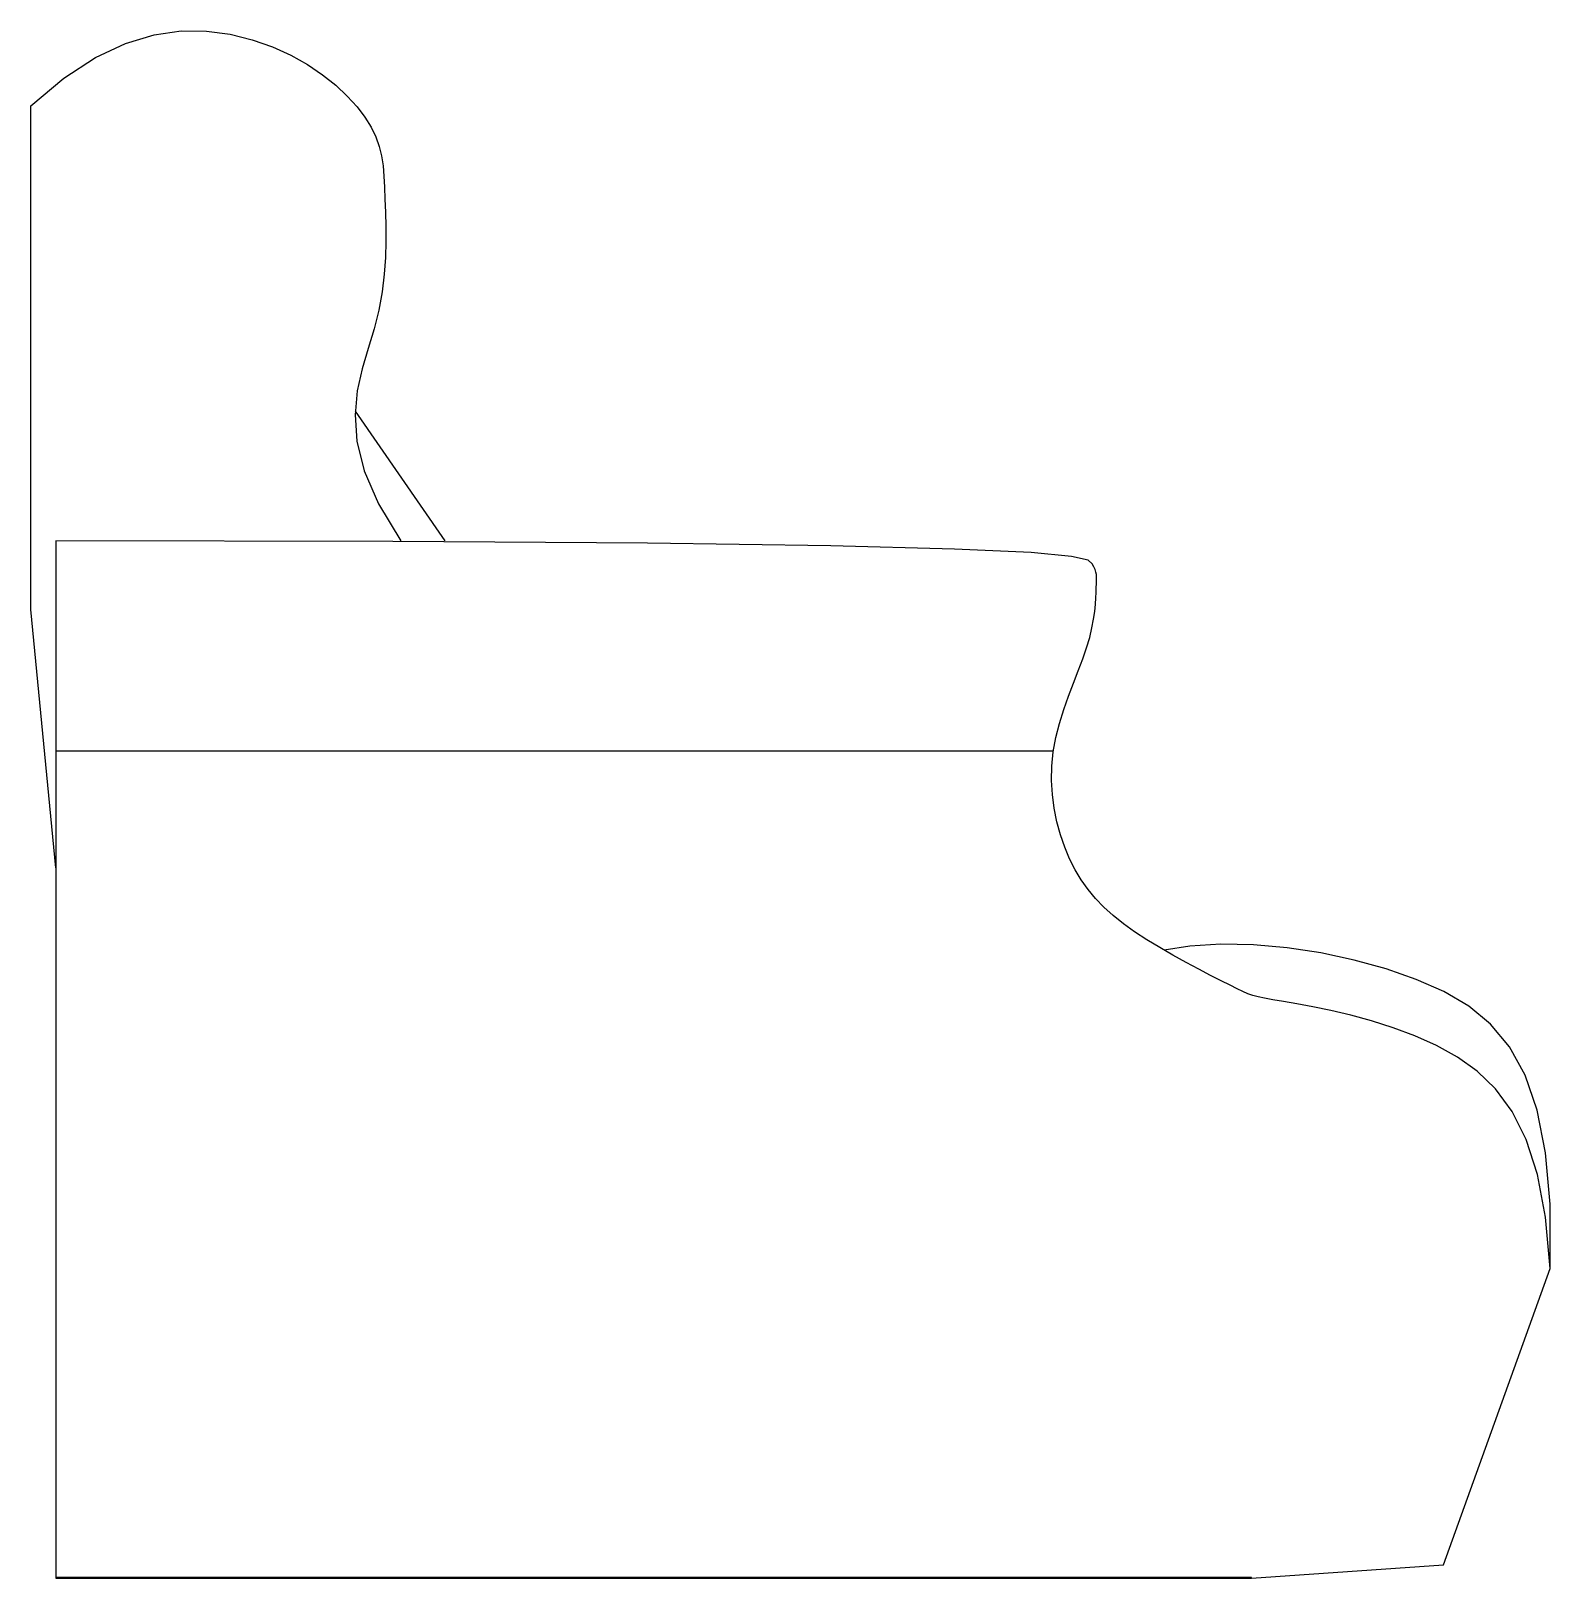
# Model space of a CAD drawing. Extents: x 0 to 0.842, y 0 to 0.858.
import ezdxf

# ---------------------------------------------------------------- set-up
doc = ezdxf.new("R2010")
doc.units = 0
doc.header["$LTSCALE"] = 2
doc.layers.get('0').update_dxf_attribs({"linetype": 'CONTINUOUS'})

msp = doc.modelspace()

# ---------------------------------------------------------------- linework, layer by layer
at = {"color": 0, "linetype": 'BYBLOCK'}
for p, q in [((0, 0.53686), (0, 0.81621)), ((0.22969, 0.57495), (0.1799, 0.64692)), ((0.01372, 0.57495), (0.01372, 0)), ((0.01372, 0.39374), (0, 0.53686)), ((0.01372, 0.45852), (0.56688, 0.45852)), ((0.84225, 0.17164), (0.84225, 0.20725)), ((0.78318, 0.00742), (0.84225, 0.17164)), ((0.67664, 0.00022), (0.01372, 0.00022)), ((0.01372, 0), (0.67664, 0)), ((0.67664, 0), (0.78318, 0.00742)), ((0.67664, 0), (0.67664, 0.00022))]:
    msp.add_line(p, q, dxfattribs=at)
for points in [[(0, 0.81621), (0.01831, 0.83158), (0.03582, 0.84296), (0.0525, 0.85081), (0.06833, 0.85557), (0.08328, 0.85769), (0.09734, 0.85764), (0.11047, 0.85585), (0.12266, 0.85278), (0.13388, 0.84883), (0.14413, 0.8442), (0.15341, 0.83901), (0.16172, 0.83343), (0.16905, 0.82758), (0.17541, 0.82161), (0.18079, 0.81565), (0.18519, 0.80986), (0.18864, 0.80433), (0.19124, 0.79899), (0.19312, 0.79372), (0.19441, 0.7884), (0.19524, 0.78292), (0.19574, 0.77717), (0.19604, 0.77103), (0.19628, 0.76438), (0.19653, 0.75714), (0.19673, 0.74931), (0.19676, 0.74095), (0.1965, 0.73208), (0.19583, 0.72277), (0.19465, 0.71304), (0.19283, 0.70293), (0.19027, 0.6925), (0.18698, 0.68172), (0.18361, 0.67038), (0.18093, 0.65819), (0.17972, 0.64489), (0.18076, 0.63019), (0.18482, 0.61382), (0.1927, 0.5955), (0.20516, 0.57495)], [(0.84225, 0.17164), (0.83973, 0.20016), (0.83522, 0.22381), (0.82895, 0.24314), (0.82116, 0.25874), (0.81207, 0.27117), (0.80191, 0.28101), (0.79092, 0.28881), (0.77932, 0.29515), (0.76734, 0.30052), (0.75524, 0.30508), (0.74328, 0.30891), (0.73171, 0.31207), (0.72078, 0.31464), (0.71076, 0.31671), (0.70188, 0.31835), (0.69443, 0.31963), (0.68853, 0.32064), (0.68396, 0.32147), (0.68036, 0.32224), (0.67739, 0.32303), (0.67469, 0.32397), (0.67193, 0.32514), (0.66875, 0.32666), (0.66481, 0.32864), (0.65985, 0.33114), (0.65399, 0.33412), (0.64745, 0.33752), (0.64044, 0.34127), (0.63317, 0.34529), (0.62586, 0.34952), (0.61871, 0.35388), (0.61194, 0.35832), (0.60573, 0.36277), (0.60007, 0.36728), (0.59493, 0.37191), (0.59028, 0.3767), (0.58609, 0.38172), (0.58231, 0.38702), (0.57892, 0.39266), (0.57587, 0.39871), (0.57315, 0.40519), (0.57079, 0.41206), (0.56883, 0.41926), (0.56733, 0.42674), (0.56633, 0.43442), (0.56588, 0.44224), (0.56602, 0.45015), (0.5668, 0.45808), (0.56824, 0.46597), (0.57023, 0.47377), (0.5726, 0.48143), (0.57523, 0.48889), (0.57796, 0.4961), (0.58064, 0.50301), (0.58314, 0.50957), (0.58529, 0.51573), (0.587, 0.52144), (0.58828, 0.5267), (0.58921, 0.53152), (0.58984, 0.5359), (0.59024, 0.53983), (0.59047, 0.54333), (0.59059, 0.54641), (0.59068, 0.54905), (0.59076, 0.55128), (0.59083, 0.55318), (0.59083, 0.55483), (0.59073, 0.55632), (0.59049, 0.55772), (0.59005, 0.55914), (0.58939, 0.56066), (0.58846, 0.56236), (0.58614, 0.56429), (0.57699, 0.56638), (0.5545, 0.56848), (0.51214, 0.57048), (0.4434, 0.57225), (0.34176, 0.57367), (0.20071, 0.57461), (0.01372, 0.57495)], [(0.84225, 0.20725), (0.83971, 0.23578), (0.83504, 0.25943), (0.82836, 0.27881), (0.81975, 0.29448), (0.80932, 0.30704), (0.79716, 0.31706), (0.78337, 0.32514), (0.76804, 0.33187), (0.75133, 0.33769), (0.73358, 0.34264), (0.71515, 0.34659), (0.69644, 0.34945), (0.67783, 0.35111), (0.65971, 0.35145), (0.64245, 0.35038), (0.62832, 0.34809)]]:
    msp.add_lwpolyline(points, dxfattribs=at)

doc.saveas('drawing.dxf')
